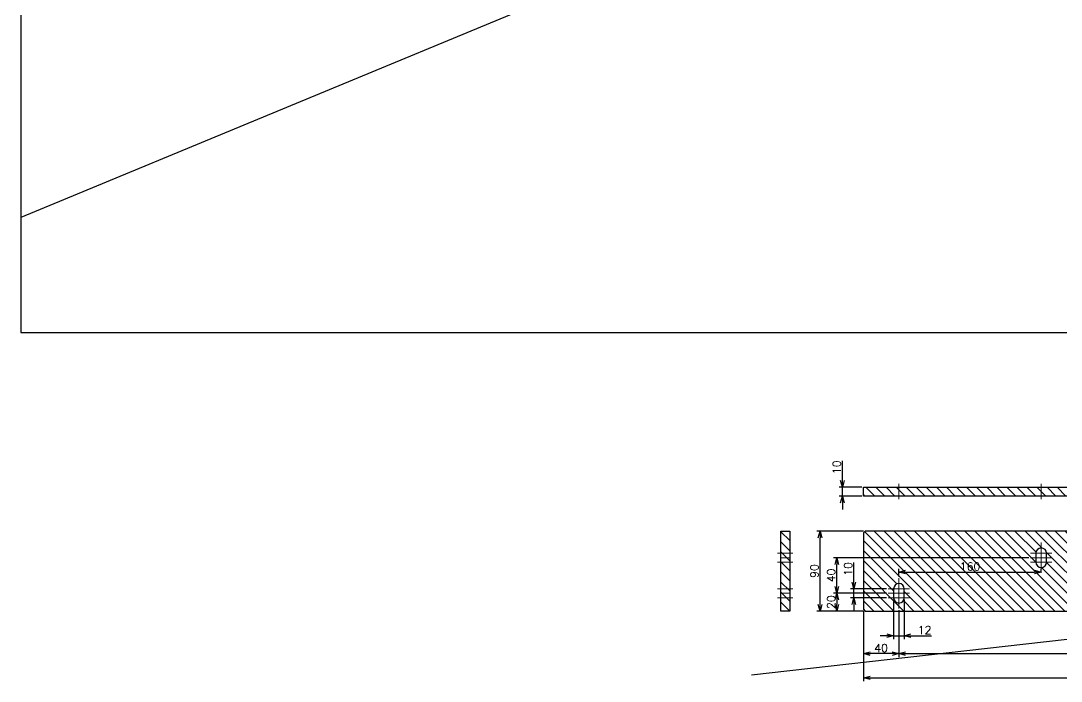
# Model space of a CAD drawing. Header units: millimetres. Extents: x -8731 to 85711, y -14522 to 31379.
# Drawn here: x 27988 to 29158, y -4300 to -3557 of the extents above; entities that cross this region are included whole.
import ezdxf

# ---------------------------------------------------------------- set-up
doc = ezdxf.new("R2010")
doc.units = ezdxf.units.MM
doc.header["$LTSCALE"] = 4
doc.header["$PDMODE"] = 99
doc.header["$PDSIZE"] = 1
doc.linetypes.add('CENTER2', pattern=[28.575, 19.05, -3.175, 3.175, -3.175])
doc.layers.add('05_CENTER', color=4, linetype='CENTER2', lineweight=13)
doc.layers.add('08_DIM', color=3, linetype='Continuous', lineweight=13)
doc.layers.add('10_DRAFT', color=8, linetype='Continuous', lineweight=0, plot=False)
doc.styles.add('KSS_TXT', font='txt.shx', dxfattribs={"bigfont": 'extfont2.shx'})
doc.dimstyles.new('KSS_DIM', dxfattribs={"dimscale": 3, "dimtxt": 3, "dimasz": 2.5, "dimexe": 1.25, "dimexo": 0.625, "dimtad": 1, "dimdsep": 46, "dimtxsty": 'KSS_TXT', "dimblk": 'OPEN30', "dimcen": 0, "dimazin": 2, "dimtfac": 0.75, "dimtmove": 0, "dimatfit": 3, "dimldrblk": 'OPEN30', "dimfxl": 1, "dimtolj": 1, "dimarcsym": 0})

# ---------------------------------------------------------------- blocks, each defined once
blk = doc.blocks.new('A$C6E8C5BCD_1_1')
h = blk.add_hatch()
h.set_pattern_fill('_USER', color=3, scale=8, angle=135, pattern_type=0)
h.set_pattern_definition([(135, (9279.8095, 4636.656), (-5.656854, -5.656854), [])])
h.paths.add_polyline_path([(1000, -10), (1000, 0), (-920, 0), (-920, -10)])
h.paths.add_polyline_path([(-920, -10), (-920, 0), (-950, 0), (-950, -10)])
h.paths.add_polyline_path([(-950, -10), (-950, 0), (-1000, 0), (-1000, -10)])
at = {"color": 0}
blk.add_lwpolyline([(1000, 0), (1000, -10), (-1000, -10), (-1000, 0)], close=True, dxfattribs=at)
at = {"layer": '05_CENTER'}
for p, q in [((-960, 3.9), (-960, -13.5)), ((-800, 3.9), (-800, -13.5))]:
    blk.add_line(p, q, dxfattribs=at)
blk = doc.blocks.new('_Open30')
at = {"color": 0, "linetype": 'ByBlock', "lineweight": -2}
for p, q in [((-1, 0.27), (0, 0)), ((0, 0), (-1, -0.27)), ((0, 0), (-1, 0))]:
    blk.add_line(p, q, dxfattribs=at)
blk = doc.blocks.new('*D3132')
at = {"layer": '08_DIM', "color": 0, "lineweight": -2, "transparency": 16777216}
for p, q in [((28911.9, -4074.1), (28911.9, -4052)), ((28933.7, -4081.6), (28908.2, -4081.6)), ((28911.9, -4091.6), (28911.9, -4081.6)), ((28933.7, -4091.6), (28908.2, -4091.6)), ((28911.9, -4099.1), (28911.9, -4106.6))]:
    blk.add_line(p, q, dxfattribs=at)
at = {"layer": 'Defpoints', "color": 0, "transparency": 16777216}
for p in [(28911.9, -4081.6), (28935.5, -4081.6), (28935.5, -4091.6)]:
    blk.add_point(p, dxfattribs=at)
at = {"layer": '08_DIM', "color": 0, "lineweight": -2, "transparency": 16777216, "xscale": 7.5, "yscale": 7.5, "zscale": 7.5}
for p, rotation in [((28911.9, -4081.6), 270), ((28911.9, -4091.6), 90)]:
    blk.add_blockref('_Open30', p, dxfattribs=dict(at, rotation=rotation))
at = {"layer": '08_DIM', "color": 0, "transparency": 16777216, "insert": (28905.6, -4059.3), "char_height": 9, "attachment_point": 5, "rotation": 90, "style": 'KSS_TXT'}
blk.add_mtext('\\A1;10', dxfattribs=at)
blk = doc.blocks.new('*D3133')
at = {"layer": '08_DIM', "color": 0, "lineweight": -2, "transparency": 16777216}
for p, q in [((28969.5, -4207.8), (28969.5, -4252.4)), ((28981.5, -4207.8), (28981.5, -4252.4)), ((28962, -4248.7), (28954.5, -4248.7)), ((28969.5, -4248.7), (28981.5, -4248.7)), ((28989, -4248.7), (29012.3, -4248.7))]:
    blk.add_line(p, q, dxfattribs=at)
at = {"layer": 'Defpoints', "color": 0, "transparency": 16777216}
for p in [(28969.5, -4205.9), (28981.5, -4205.9), (28981.5, -4248.7)]:
    blk.add_point(p, dxfattribs=at)
at = {"layer": '08_DIM', "color": 0, "lineweight": -2, "transparency": 16777216, "xscale": 7.5, "yscale": 7.5, "zscale": 7.5}
blk.add_blockref('_Open30', (28969.5, -4248.7), dxfattribs=at)
at = {"layer": '08_DIM', "color": 0, "lineweight": -2, "transparency": 16777216, "xscale": 7.5, "yscale": 7.5, "zscale": 7.5, "rotation": 180}
blk.add_blockref('_Open30', (28981.5, -4248.7), dxfattribs=at)
at = {"layer": '08_DIM', "color": 0, "transparency": 16777216, "insert": (29004.4, -4242.3), "char_height": 9, "attachment_point": 5, "style": 'KSS_TXT'}
blk.add_mtext('\\A1;12', dxfattribs=at)
blk = doc.blocks.new('*D3134')
at = {"layer": '08_DIM', "color": 0, "lineweight": -2, "transparency": 16777216}
for p, q in [((28975.5, -4219.8), (28975.5, -4272.6)), ((28935.5, -4230.8), (28935.5, -4272.6)), ((28968, -4268.8), (28943, -4268.8))]:
    blk.add_line(p, q, dxfattribs=at)
at = {"layer": 'Defpoints', "color": 0, "transparency": 16777216}
for p in [(28975.5, -4217.9), (28935.5, -4228.9), (28935.5, -4268.8)]:
    blk.add_point(p, dxfattribs=at)
at = {"layer": '08_DIM', "color": 0, "lineweight": -2, "transparency": 16777216, "xscale": 7.5, "yscale": 7.5, "zscale": 7.5, "rotation": 180}
blk.add_blockref('_Open30', (28935.5, -4268.8), dxfattribs=at)
at = {"layer": '08_DIM', "color": 0, "lineweight": -2, "transparency": 16777216, "xscale": 7.5, "yscale": 7.5, "zscale": 7.5}
blk.add_blockref('_Open30', (28975.5, -4268.8), dxfattribs=at)
at = {"layer": '08_DIM', "color": 0, "transparency": 16777216, "insert": (28955.5, -4262.5), "char_height": 9, "attachment_point": 5, "style": 'KSS_TXT'}
blk.add_mtext('\\A1;40', dxfattribs=at)
blk = doc.blocks.new('*D3135')
at = {"layer": '08_DIM', "color": 0, "lineweight": -2, "transparency": 16777216}
for p, q in [((28975.5, -4219.8), (28975.5, -4272.6)), ((30895.5, -4219.8), (30895.5, -4272.6)), ((28983, -4268.8), (30888, -4268.8))]:
    blk.add_line(p, q, dxfattribs=at)
at = {"layer": 'Defpoints', "color": 0, "transparency": 16777216}
for p in [(28975.5, -4217.9), (30895.5, -4217.9), (30895.5, -4268.8)]:
    blk.add_point(p, dxfattribs=at)
at = {"layer": '08_DIM', "color": 0, "lineweight": -2, "transparency": 16777216, "xscale": 7.5, "yscale": 7.5, "zscale": 7.5, "rotation": 180}
blk.add_blockref('_Open30', (28975.5, -4268.8), dxfattribs=at)
at = {"layer": '08_DIM', "color": 0, "lineweight": -2, "transparency": 16777216, "xscale": 7.5, "yscale": 7.5, "zscale": 7.5}
blk.add_blockref('_Open30', (30895.5, -4268.8), dxfattribs=at)
at = {"layer": '08_DIM', "color": 0, "transparency": 16777216, "insert": (29935.5, -4262.5), "char_height": 9, "attachment_point": 5, "style": 'KSS_TXT'}
blk.add_mtext('\\A1;12x160=1920', dxfattribs=at)
blk = doc.blocks.new('*D3136')
at = {"layer": '08_DIM', "color": 0, "lineweight": -2, "transparency": 16777216}
for p, q in [((28935.5, -4220.8), (28935.5, -4299.8)), ((30935.5, -4220.8), (30935.5, -4299.8)), ((28943, -4296), (30928, -4296))]:
    blk.add_line(p, q, dxfattribs=at)
at = {"layer": 'Defpoints', "color": 0, "transparency": 16777216}
for p in [(28935.5, -4218.9), (30935.5, -4218.9), (30935.5, -4296)]:
    blk.add_point(p, dxfattribs=at)
at = {"layer": '08_DIM', "color": 0, "lineweight": -2, "transparency": 16777216, "xscale": 7.5, "yscale": 7.5, "zscale": 7.5, "rotation": 180}
blk.add_blockref('_Open30', (28935.5, -4296), dxfattribs=at)
at = {"layer": '08_DIM', "color": 0, "lineweight": -2, "transparency": 16777216, "xscale": 7.5, "yscale": 7.5, "zscale": 7.5}
blk.add_blockref('_Open30', (30935.5, -4296), dxfattribs=at)
at = {"layer": '08_DIM', "color": 0, "transparency": 16777216, "insert": (29935.5, -4289.7), "char_height": 9, "attachment_point": 5, "style": 'KSS_TXT'}
blk.add_mtext('\\A1;2000', dxfattribs=at)
blk = doc.blocks.new('*D3137')
at = {"layer": '08_DIM', "color": 0, "lineweight": -2, "transparency": 16777216}
for p, q in [((28975.5, -4182), (28975.5, -4173.4)), ((29135.5, -4176), (29135.5, -4173.4)), ((28983, -4177.1), (29128, -4177.1))]:
    blk.add_line(p, q, dxfattribs=at)
at = {"layer": 'Defpoints', "color": 0, "transparency": 16777216}
for p in [(28975.5, -4183.9), (29135.5, -4177.1), (29135.5, -4177.9)]:
    blk.add_point(p, dxfattribs=at)
at = {"layer": '08_DIM', "color": 0, "lineweight": -2, "transparency": 16777216, "xscale": 7.5, "yscale": 7.5, "zscale": 7.5, "rotation": 180}
blk.add_blockref('_Open30', (28975.5, -4177.1), dxfattribs=at)
at = {"layer": '08_DIM', "color": 0, "lineweight": -2, "transparency": 16777216, "xscale": 7.5, "yscale": 7.5, "zscale": 7.5}
blk.add_blockref('_Open30', (29135.5, -4177.1), dxfattribs=at)
at = {"layer": '08_DIM', "color": 0, "transparency": 16777216, "insert": (29055.5, -4170.8), "char_height": 9, "attachment_point": 5, "style": 'KSS_TXT'}
blk.add_mtext('\\A1;160', dxfattribs=at)
blk = doc.blocks.new('*D3138')
at = {"layer": '08_DIM', "color": 0, "lineweight": -2, "transparency": 16777216}
for p, q in [((28924.8, -4188.4), (28924.8, -4166.3)), ((28961.7, -4195.9), (28921, -4195.9)), ((28924.8, -4205.9), (28924.8, -4195.9)), ((28961.7, -4205.9), (28921, -4205.9)), ((28924.8, -4213.4), (28924.8, -4220.9))]:
    blk.add_line(p, q, dxfattribs=at)
at = {"layer": 'Defpoints', "color": 0, "transparency": 16777216}
for p in [(28924.8, -4195.9), (28963.5, -4195.9), (28963.5, -4205.9)]:
    blk.add_point(p, dxfattribs=at)
at = {"layer": '08_DIM', "color": 0, "lineweight": -2, "transparency": 16777216, "xscale": 7.5, "yscale": 7.5, "zscale": 7.5}
for p, rotation in [((28924.8, -4195.9), 270), ((28924.8, -4205.9), 90)]:
    blk.add_blockref('_Open30', p, dxfattribs=dict(at, rotation=rotation))
at = {"layer": '08_DIM', "color": 0, "transparency": 16777216, "insert": (28918.4, -4173.6), "char_height": 9, "attachment_point": 5, "rotation": 90, "style": 'KSS_TXT'}
blk.add_mtext('\\A1;10', dxfattribs=at)
blk = doc.blocks.new('*D3139')
at = {"layer": '08_DIM', "color": 0, "lineweight": -2, "transparency": 16777216}
for p, q in [((28961.7, -4200.9), (28902, -4200.9)), ((28905.7, -4208.4), (28905.7, -4213.4)), ((28935.7, -4220.9), (28902, -4220.9))]:
    blk.add_line(p, q, dxfattribs=at)
at = {"layer": 'Defpoints', "color": 0, "transparency": 16777216}
for p in [(28963.5, -4200.9), (28905.7, -4220.9), (28937.5, -4220.9)]:
    blk.add_point(p, dxfattribs=at)
at = {"layer": '08_DIM', "color": 0, "lineweight": -2, "transparency": 16777216, "xscale": 7.5, "yscale": 7.5, "zscale": 7.5}
for p, rotation in [((28905.7, -4200.9), 90), ((28905.7, -4220.9), 270)]:
    blk.add_blockref('_Open30', p, dxfattribs=dict(at, rotation=rotation))
at = {"layer": '08_DIM', "color": 0, "transparency": 16777216, "insert": (28899.3, -4210.9), "char_height": 9, "attachment_point": 5, "rotation": 90, "style": 'KSS_TXT'}
blk.add_mtext('\\A1;20', dxfattribs=at)
blk = doc.blocks.new('*D3140')
at = {"layer": '08_DIM', "color": 0, "lineweight": -2, "transparency": 16777216}
for p, q in [((29121.7, -4160.9), (28902, -4160.9)), ((28905.7, -4193.4), (28905.7, -4168.4)), ((28961.7, -4200.9), (28902, -4200.9))]:
    blk.add_line(p, q, dxfattribs=at)
at = {"layer": 'Defpoints', "color": 0, "transparency": 16777216}
for p in [(28905.7, -4160.9), (29123.5, -4160.9), (28963.5, -4200.9)]:
    blk.add_point(p, dxfattribs=at)
at = {"layer": '08_DIM', "color": 0, "lineweight": -2, "transparency": 16777216, "xscale": 7.5, "yscale": 7.5, "zscale": 7.5}
for p, rotation in [((28905.7, -4160.9), 90), ((28905.7, -4200.9), 270)]:
    blk.add_blockref('_Open30', p, dxfattribs=dict(at, rotation=rotation))
at = {"layer": '08_DIM', "color": 0, "transparency": 16777216, "insert": (28899.3, -4180.9), "char_height": 9, "attachment_point": 5, "rotation": 90, "style": 'KSS_TXT'}
blk.add_mtext('\\A1;40', dxfattribs=at)
blk = doc.blocks.new('*D3141')
at = {"layer": '08_DIM', "color": 0, "lineweight": -2, "transparency": 16777216}
for p, q in [((28935.7, -4130.9), (28883.1, -4130.9)), ((28886.9, -4213.4), (28886.9, -4138.4)), ((28935.7, -4220.9), (28883.1, -4220.9))]:
    blk.add_line(p, q, dxfattribs=at)
at = {"layer": 'Defpoints', "color": 0, "transparency": 16777216}
for p in [(28886.9, -4130.9), (28937.5, -4130.9), (28937.5, -4220.9)]:
    blk.add_point(p, dxfattribs=at)
at = {"layer": '08_DIM', "color": 0, "lineweight": -2, "transparency": 16777216, "xscale": 7.5, "yscale": 7.5, "zscale": 7.5}
for p, rotation in [((28886.9, -4130.9), 90), ((28886.9, -4220.9), 270)]:
    blk.add_blockref('_Open30', p, dxfattribs=dict(at, rotation=rotation))
at = {"layer": '08_DIM', "color": 0, "transparency": 16777216, "insert": (28880.5, -4175.9), "char_height": 9, "attachment_point": 5, "rotation": 90, "style": 'KSS_TXT'}
blk.add_mtext('\\A1;90', dxfattribs=at)
blk = doc.blocks.new('A$C41C35775_1_1')
h = blk.add_hatch()
h.set_pattern_fill('_USER', color=3, scale=8, angle=135, pattern_type=0)
h.set_pattern_definition([(135, (10701.542, 5252.723), (-5.656854, -5.656854), [])])
h.paths.add_polyline_path([(10, 70), (0, 70), (0, 60), (10, 60)])
h.paths.add_polyline_path([(10, 60), (0, 60), (0, 10), (10, 10)])
h.paths.add_polyline_path([(10, 10), (0, 10), (0, -20), (10, -20)])
at = {"color": 0}
blk.add_lwpolyline([(0, 70), (10, 70), (10, -20), (0, -20)], close=True, dxfattribs=at)
at = {"layer": '05_CENTER'}
for p, q in [((-3.9, 45), (13.5, 45)), ((-3.9, 35), (13.5, 35)), ((-3.9, 5), (13.5, 5)), ((-3.9, -5), (13.5, -5))]:
    blk.add_line(p, q, dxfattribs=at)
at = {"layer": '10_DRAFT'}
for p, q in [((0, 40), (10, 40)), ((0, 0), (10, 0))]:
    blk.add_line(p, q, dxfattribs=at)
blk = doc.blocks.new('A$C4E6B2AD6_1_1')
h = blk.add_hatch()
h.set_pattern_fill('_USER', color=3, scale=8, angle=135, pattern_type=0)
h.set_pattern_definition([(135, (9279.8095, 5252.723), (-5.656854, -5.656854), [])])
h.paths.add_polyline_path([(-998, 70), (-1000, 68), (-1000, -18), (-998, -20), (998, -20), (1000, -18), (1000, 68), (998, 70)])
h.paths.add_polyline_path([(-954, 5), (-954, -5, -1), (-966, -5), (-966, 5, -1)], flags=16)
h.paths.add_polyline_path([(-806, 35), (-806, 45, -1), (-794, 45), (-794, 35, -1)], flags=16)
h.paths.add_polyline_path([(-634, 5), (-634, -5, -1), (-646, -5), (-646, 5, -1)], flags=16)
h.paths.add_polyline_path([(-486, 35), (-486, 45, -1), (-474, 45), (-474, 35, -1)], flags=16)
h.paths.add_polyline_path([(-314, 5), (-314, -5, -1), (-326, -5), (-326, 5, -1)], flags=16)
h.paths.add_polyline_path([(-166, 35), (-166, 45, -1), (-154, 45), (-154, 35, -1)], flags=16)
h.paths.add_polyline_path([(6, 5), (6, -5, -1), (-6, -5), (-6, 5, -1)], flags=16)
h.paths.add_polyline_path([(154, 35), (154, 45, -1), (166, 45), (166, 35, -1)], flags=16)
h.paths.add_polyline_path([(314, 5, -1), (326, 5), (326, -5, -1), (314, -5)], flags=16)
h.paths.add_polyline_path([(474, 35), (474, 45, -1), (486, 45), (486, 35, -1)], flags=16)
h.paths.add_polyline_path([(634, 5, -1), (646, 5), (646, -5, -1), (634, -5)], flags=16)
h.paths.add_polyline_path([(794, 35), (794, 45, -1), (806, 45), (806, 35, -1)], flags=16)
h.paths.add_polyline_path([(954, 5, -1), (966, 5), (966, -5, -1), (954, -5)], flags=16)
at = {"color": 0}
blk.add_lwpolyline([(-998, -20), (998, -20), (1000, -18), (1000, 68), (998, 70), (-998, 70), (-1000, 68), (-1000, -18)], close=True, dxfattribs=at)
for points in [[(-806, 45), (-806, 35, 1), (-794, 35), (-794, 45, 1)], [(-966, 5), (-966, -5, 1), (-954, -5), (-954, 5, 1)]]:
    blk.add_lwpolyline(points, format="xyb", close=True, dxfattribs=at)
at = {"layer": '05_CENTER'}
for p, q in [((-800, 23), (-800, 57)), ((-812, 45), (-788, 45)), ((-812, 40), (-788, 40)), ((-812, 35), (-788, 35)), ((-960, -17), (-960, 17)), ((-972, 5), (-948, 5)), ((-972, 0), (-948, 0)), ((-972, -5), (-948, -5))]:
    blk.add_line(p, q, dxfattribs=at)

msp = doc.modelspace()

# ---------------------------------------------------------------- linework, layer by layer
at = {"color": 3}
for p, q in [((31753.48142, -2219.23166), (27988.0985, -3778.16115)), ((31031.6759, -4042.87386), (28809.64635, -4292.98789))]:
    msp.add_line(p, q, dxfattribs=at)
msp.add_lwpolyline([(27988.0985, -3907.6458), (31753.48142, -3907.6458), (31753.48142, -2219.23166), (27988.0985, -2219.23166)], close=True)

# ---------------------------------------------------------------- block references
for name, p in [('A$C6E8C5BCD_1_1', (29935.53393, -4081.58767)), ('A$C41C35775_1_1', (28842.8119, -4200.91938)), ('A$C4E6B2AD6_1_1', (29935.53393, -4200.91938))]:
    msp.add_blockref(name, p, dxfattribs=at)

# ---------------------------------------------------------------- dimensions: what is measured, and where the dimension line sits
at = {"layer": '08_DIM'}
for base, p1, p2, picture, middle in [((28911.94271, -4081.58767), (28935.53393, -4091.58767), (28935.53393, -4081.58767), '*D3132', (28905.56771, -4059.27517)), ((28886.88409, -4130.91938), (28937.53393, -4220.91938), (28937.53393, -4130.91938), '*D3141', (28880.50909, -4175.91938)), ((28905.70975, -4160.91938), (28963.53393, -4200.91938), (29123.53393, -4160.91938), '*D3140', (28899.33475, -4180.91938)), ((28924.77084, -4195.91938), (28963.53393, -4205.91938), (28963.53393, -4195.91938), '*D3138', (28918.39584, -4173.60688)), ((28905.70975, -4220.91938), (28963.53393, -4200.91938), (28937.53393, -4220.91938), '*D3139', (28899.33475, -4210.91938))]:
    dim = msp.add_linear_dim(base=base, p1=p1, p2=p2, angle=90, dimstyle='KSS_DIM', override={"dimscale": 3}, dxfattribs=at)
    dim.commit()
    dim.dimension.update_dxf_attribs({"geometry": picture, "text_midpoint": middle})
for base, p1, p2, picture, middle in [((29135.53393, -4177.14609), (28975.53393, -4183.91938), (29135.53393, -4177.91938), '*D3137', (29055.53393, -4170.77109)), ((28981.53393, -4248.69389), (28969.53393, -4205.91938), (28981.53393, -4205.91938), '*D3133', (29004.40893, -4242.31889)), ((28935.53393, -4268.8425), (28975.53393, -4217.91938), (28935.53393, -4228.91938), '*D3134', (28955.53393, -4262.4675)), ((30935.53393, -4296.03429), (28935.53393, -4218.91938), (30935.53393, -4218.91938), '*D3136', (29935.53393, -4289.65929))]:
    dim = msp.add_linear_dim(base=base, p1=p1, p2=p2, dimstyle='KSS_DIM', override={"dimscale": 3}, dxfattribs=at)
    dim.commit()
    dim.dimension.update_dxf_attribs({"geometry": picture, "text_midpoint": middle})
dim = msp.add_linear_dim(base=(30895.53393, -4268.8425), p1=(28975.53393, -4217.91938), p2=(30895.53393, -4217.91938), text='12x160=<>', dimstyle='KSS_DIM', override={"dimscale": 3}, dxfattribs=at)
dim.commit()
dim.dimension.update_dxf_attribs({"geometry": '*D3135', "text_midpoint": (29935.53393, -4262.4675)})

doc.saveas('drawing.dxf')
